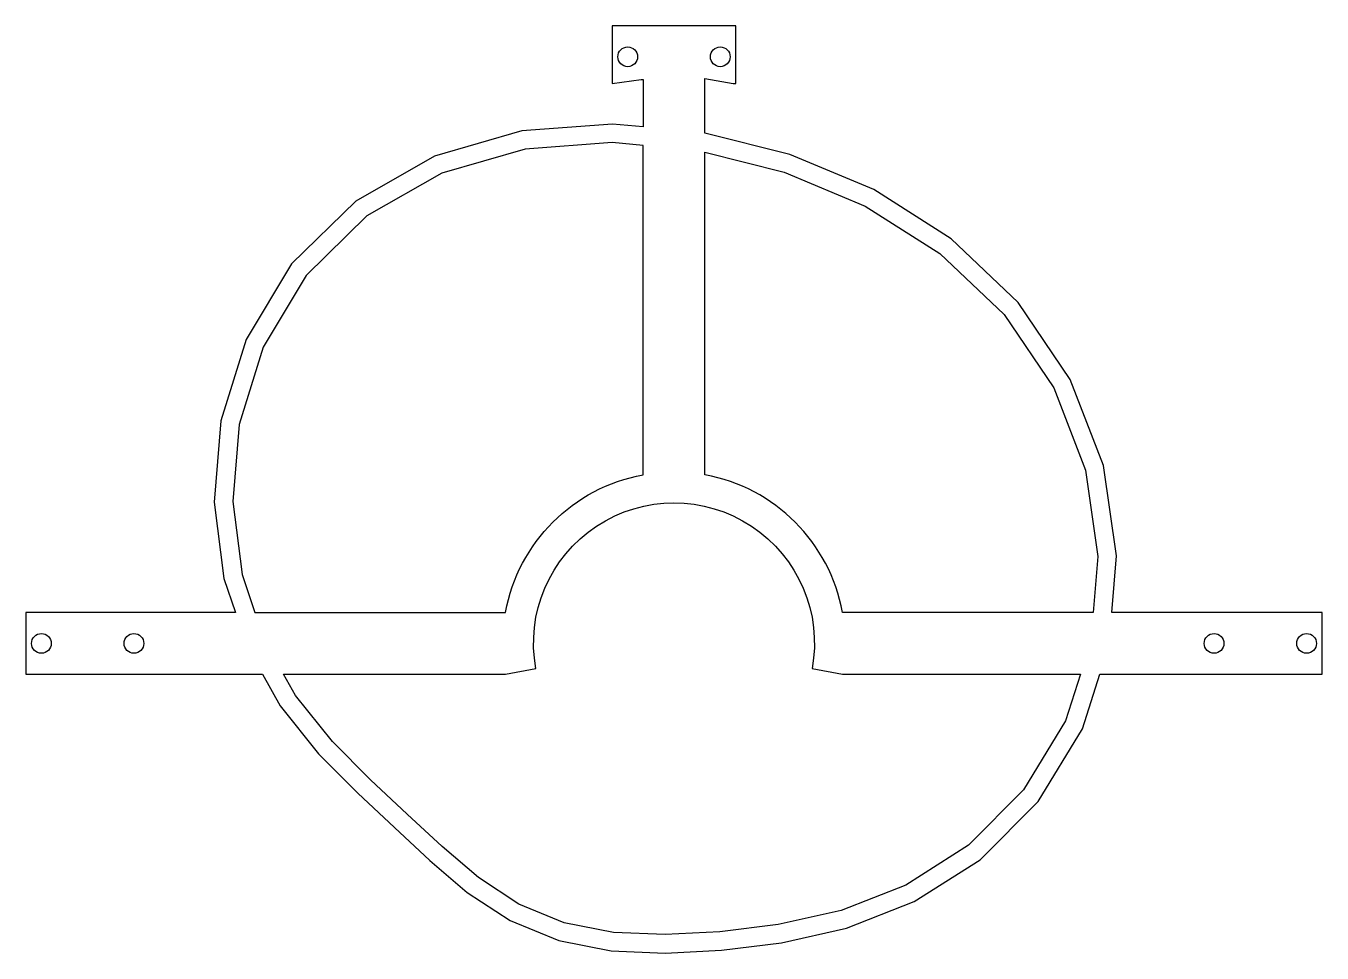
# Model space of a CAD drawing. Header units: millimetres. Extents: x -95 to 115, y -50 to 100.
import ezdxf

# ---------------------------------------------------------------- set-up
doc = ezdxf.new("R2010")
doc.units = ezdxf.units.MM
doc.layers.get('0').update_dxf_attribs({"linetype": 'CONTINUOUS'})

msp = doc.modelspace()

# ---------------------------------------------------------------- linework, layer by layer
msp.add_lwpolyline([(15, 82.64), (15, 91.5), (19.59, 90.68), (20, 90.68), (20, 100), (0, 100), (0, 90.68), (4.68, 91.3), (5, 91.3), (5, 83.64), (0.01, 84.11), (-14.64, 82.99), (-28.8, 78.91), (-41.57, 71.64), (-51.97, 61.46), (-59.31, 49.23), (-63.41, 36.04), (-64.48, 22.89), (-62.91, 10.5), (-61.05, 5), (-95, 5), (-95, -5), (-56.69, -5), (-53.81, -10.11), (-47.58, -17.91), (-41.23, -24.28), (-35.27, -29.83), (-29.56, -35.15), (-23.5, -40.34), (-16.56, -44.89), (-8.67, -48.14), (-0.18, -49.8), (8.59, -50.16), (17.67, -49.7), (27.41, -48.52), (37.95, -46.13), (48.93, -41.83), (59.59, -35.04), (68.99, -25.61), (76.17, -13.82), (79, -5), (115, -5), (115, 5), (80.94, 5), (81.68, 14.18), (79.57, 28.81), (74.19, 42.76), (65.78, 55.21), (54.92, 65.53), (42.36, 73.5), (28.78, 79.19)], close=True)
for points in [[(5, 27.3), (5, 80.63), (-0.01, 81.1), (-14.1, 80.02), (-27.63, 76.13), (-39.75, 69.22), (-49.59, 59.58), (-56.55, 47.99), (-60.45, 35.47), (-61.46, 22.95), (-59.97, 11.17), (-57.89, 5), (-17.3, 5, -0.311654)], [(15, 27.3), (15, 79.55), (27.83, 76.33), (40.97, 70.83), (53.06, 63.15), (63.48, 53.26), (71.52, 41.36), (76.65, 28.05), (78.66, 14.09), (77.93, 5), (37.3, 5, 0.311654)], [(37.3, -5), (75.85, -5), (73.42, -12.56), (66.61, -23.74), (57.7, -32.68), (47.56, -39.14), (37.06, -43.26), (26.9, -45.56), (17.42, -46.71), (8.57, -47.16), (0.18, -46.81), (-7.8, -45.25), (-15.15, -42.23), (-21.7, -37.94), (-27.56, -32.92), (-33.22, -27.64), (-39.15, -22.13), (-45.34, -15.91), (-51.32, -8.43), (-53.25, -5), (-17.3, -5), (-12.38, -4.1, -1.199817), (32.38, -4.1)]]:
    msp.add_lwpolyline(points, format="xyb", close=True)
for centre in [(2.5, 95), (17.5, 95), (-92.5, 0), (-77.5, 0), (97.5, 0), (112.5, 0)]:
    msp.add_circle(centre, 1.6)

doc.saveas('drawing.dxf')
